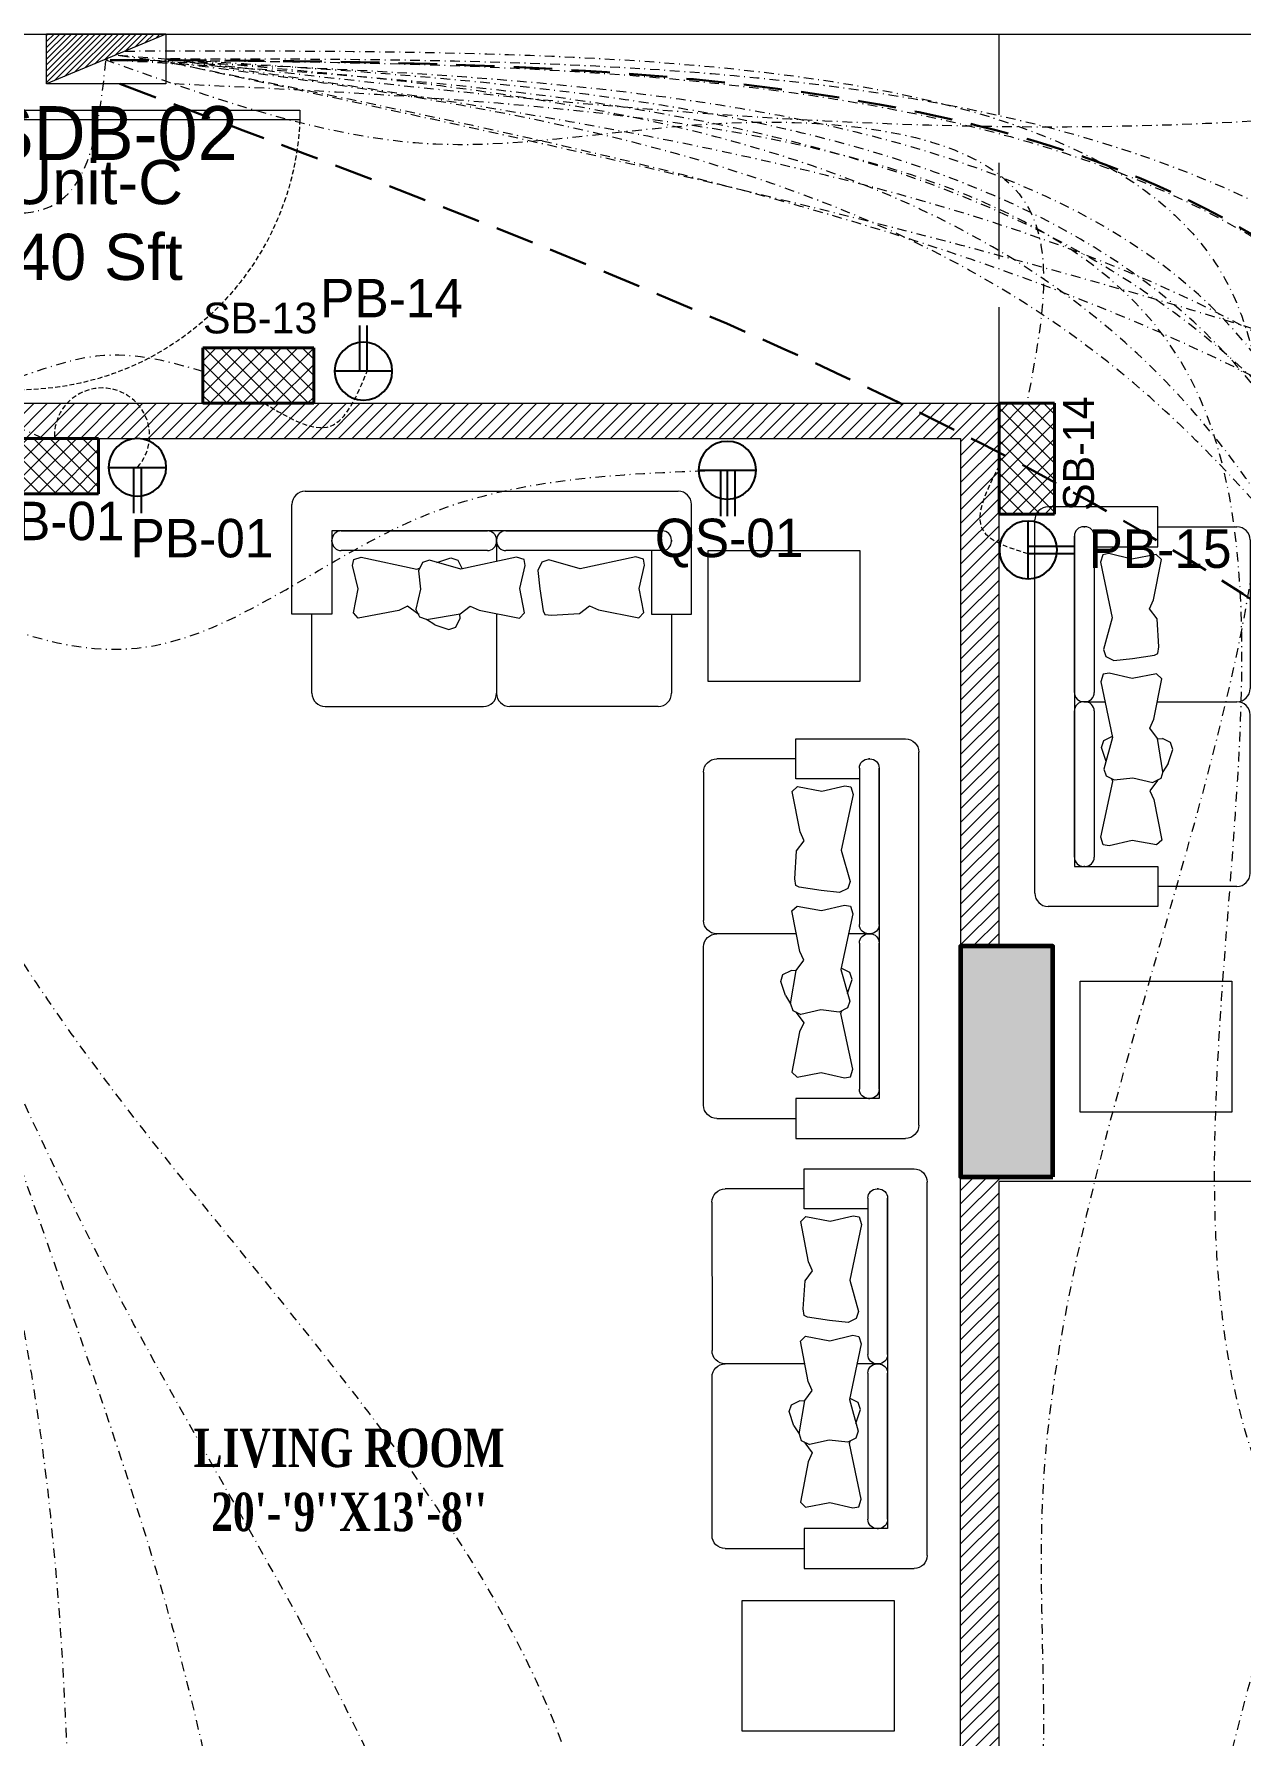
# Model space of a CAD drawing. Header units: inches. Extents: x 109699 to 44449955, y -10987 to 15824140.
# Drawn here: x 199051.9 to 199208.9, y -3985.1 to -3763.8 of the extents above; entities that cross this region are included whole.
import ezdxf

# ---------------------------------------------------------------- set-up
doc = ezdxf.new("R2010")
doc.units = ezdxf.units.IN
doc.header["$LTSCALE"] = 5
doc.header["$MEASUREMENT"] = 0
for name, pattern in [('DASHDOT', [1, 0.5, -0.25, 0, -0.25]), ('DASHED2', [0.375, 0.25, -0.125]), ('HIDDEN', [0.375, 0.25, -0.125])]:
    doc.linetypes.add(name, pattern=pattern)
doc.layers.get('0').update_dxf_attribs({"color": 123})
for name, color, linetype, lineweight in [('@NORMAL', 7, 'Continuous', 5), ('AC In', 244, 'DASHED2', 30), ('cloumn', 253, 'Continuous', 60), ('door', 8, 'Continuous', 9), ('E-Con-Point', 5, 'DASHED2', 13), ('E-PB-Socket-5A', 203, 'Continuous', 13), ('E-QS-Socket-15A', 1, 'Continuous', 9), ('E-SB-Switch-Board', 106, 'Continuous', 18), ('E-Sub-Distrubtion board', 3, 'Continuous', 13), ('ha', 252, 'Continuous', 5), ('SB', 1, 'DASHDOT', 20), ('STAIR', 8, 'Continuous', 13), ('WALL-1', 8, 'Continuous', 9), ('wll 01', 7, 'Continuous', 9)]:
    doc.layers.add(name, color=color, linetype=linetype, lineweight=lineweight)
doc.layers.add('FURNITUR', color=7, linetype='Continuous', lineweight=5, true_color=0xe8e8e8)
doc.layers.add('illustr-FURNITURE', color=34, linetype='Continuous')
doc.layers.add('T', color=8, linetype='Continuous')
doc.styles.get("Standard").update_dxf_attribs({"font": 'times.ttf'})
doc.styles.add('style2', font='ARIALN.TTF', dxfattribs={"width": 0.75, "height": 3})
doc.styles.add('TEXT-3', font='arial.ttf')
doc.linetypes.add('ZIGZAG', pattern='A,0.0001,-0.2,[131,ltypeshp.shx,S=0.2,R=0,X=-0.2,Y=0],-0.4,[131,ltypeshp.shx,S=0.2,R=180,X=0.2,Y=0],-0.2', length=0.8001)

# ---------------------------------------------------------------- blocks, each defined once
blk = doc.blocks.new('Door-40')
at = {"layer": 'door', "ltscale": 0.5}
for p, q in [((0, 40), (5, 40)), ((0, 40), (0, 37.75)), ((5, 40), (5, 38.24999999999636)), ((0, 37.75), (3.75, 37.75000000000364)), ((3.75, 38.24999999999636), (3.75, 37.75000000000364)), ((3.75, 38.24999999999636), (5, 38.24999999999636)), ((0, 0), (0, 2.25)), ((0, 2.25), (3.75, 2.249999999996362)), ((3.75, 1.750000000003638), (3.75, 2.249999999996362)), ((5.135000000002037, 2.913192669428099), (5.145000000004075, 2.913192669428099)), ((5.135000000002037, 1.885000000002037), (5.135000000002037, 2.913192669428099)), ((0, 0), (5, 0)), ((0, 0), (5, 0)), ((3.75, 1.750000000003638), (5, 1.750000000003638)), ((4.010000000002037, 1.760000000002037), (4.010000000002037, 1.75)), ((5.010000000002037, 1.760000000002037), (4.010000000002037, 1.760000000002037)), ((5, 1.750000000003638), (5.010400642058812, 1.750000000007276)), ((5, 0), (5, 1.750000000003638)), ((5.145000000004075, 1.895000000000437), (5.145000000004075, 1.884599357945262))]:
    blk.add_line(p, q, dxfattribs=at)
blk.add_lwpolyline([(41.625, 3.145000000000437), (5.145000000004075, 3.145000000000437), (5.145000000004075, 1.895000000000437), (41.625, 1.895000000000437)], close=True, dxfattribs=at)
blk.add_circle((5.135000000002037, 1.760000000002037), 0.1249999999999983, dxfattribs=at)
at = {"layer": 'door', "linetype": 'HIDDEN', "ltscale": 0.5}
blk.add_arc((5.156161382139544, 1.755015969829401), 36.49531813451388, 2.182731632980644, 90.24516611661387, dxfattribs=at)
blk = doc.blocks.new('coloumn-01')
at = {"layer": 'ha'}
h = blk.add_hatch(dxfattribs=at)
h.set_pattern_fill('AR-CONC', color=256, scale=0.5)
h.set_pattern_definition([(49.99999999999999, (0, 0), (3.586300913003767, -0.3137606749129755), [0.375, -4.125]), (355, (0, 0), (-0.693756668065, 3.760960668500059), [0.3, -3.3]), (100.45144446, (0.298858405, -0.02614672), (2.89254423363556, 3.447199954843147), [0.3187009599999999, -3.505710559999999]), (46.18420000000001, (0, 1), (5.336206653357862, -0.8275964039653827), [0.5625, -6.1875]), (96.63563549, (0.444683725, 0.931033465), (4.673309728371142, 4.870593003872752), [0.47805171, -5.258568799999999]), (351.1841639899999, (0, 1), (4.673309725273866, 4.870593001349951), [0.45, -4.950000005]), (21, (0.5, 0.75), (2.984535260592308, -2.013094453326694), [0.375, -4.125]), (326.0000000000001, (0.5, 0.75), (1.216576659607909, 3.625750225234265), [0.3, -3.3]), (71.45144474, (0.74871127, 0.58224213), (4.201111883649856, 1.612655764031769), [0.31870095, -3.50571056]), (37.50000000000001, (0, 0), (0.06079927658645334, 1.664469269156557), [0, -3.26, 0, -3.35, 0, -3.3125]), (7.499999999999999, (0, 0), (1.315347687210743, 1.972058559411801), [0, -1.91, 0, -3.185, 0, -1.2625]), (327.5, (-1.115, 0), (2.669112180862045, -0.1127743586718988), [0, -1.25, 0, -3.9, 0, -5.175]), (317.5, (-1.615, 0), (2.915930846711931, 0.5005249116615886), [0, -1.625, 0, -2.59, 0, -3.675])])
h.paths.add_polyline_path([(32128.44739975178, -2546319.049243456), (32092.44739975178, -2546319.049243456), (32092.44739975178, -2546331.049243456), (32128.44739975178, -2546331.049243456)])
h.paths.add_polyline_path([(32128.44739975189, -2546617.132962178), (32098.44739975189, -2546617.132962178), (32098.44739975189, -2546629.132962178), (32128.44739975189, -2546629.132962178)])
h.paths.add_polyline_path([(31978.51966727065, -2546605.132962178), (31966.51966727065, -2546605.132962178), (31966.51966727065, -2546635.132962178), (31978.51966727065, -2546635.132962178)])
h.paths.add_polyline_path([(31821.20333333506, -2546605.132962178), (31809.20333333506, -2546605.132962178), (31809.20333333506, -2546635.132962178), (31821.20333333506, -2546635.132962178)])
h.paths.add_polyline_path([(31689.20328743063, -2546611.133238418), (31677.20328743063, -2546611.133238418), (31677.20328743063, -2546635.133238418), (31689.20328743063, -2546635.133238418)])
h.paths.add_polyline_path([(31417.20347832461, -2546611.132962178), (31405.20347832461, -2546611.132962178), (31405.20347832461, -2546635.132962178), (31417.20347832461, -2546635.132962178)])
h.paths.add_polyline_path([(31435.20347912709, -2546415.348983645), (31405.20347912709, -2546415.348983645), (31405.20347912709, -2546427.348983645), (31435.20347912709, -2546427.348983645)])
h.paths.add_polyline_path([(31633.74647668525, -2546415.348983645), (31603.74647668525, -2546415.348983645), (31603.74647668525, -2546427.348983645), (31633.74647668525, -2546427.348983645)])
h.paths.add_polyline_path([(31821.20245073218, -2546319.049243455), (31809.20245073218, -2546319.049243455), (31809.20245073218, -2546349.049243455), (31821.20245073218, -2546349.049243455)])
h.paths.add_polyline_path([(31996.51966727068, -2546319.049243455), (31966.51966727068, -2546319.049243455), (31966.51966727068, -2546331.049243455), (31996.51966727068, -2546331.049243455)])
h.paths.add_polyline_path([(31581.74648750067, -2546291.049243452), (31541.74648750067, -2546291.049243452), (31541.74648750067, -2546301.049243452), (31581.74648750067, -2546301.049243452)])
h.paths.add_polyline_path([(31485.74647668505, -2546261.049243452), (31475.74647668505, -2546261.049243452), (31475.74647668505, -2546301.049243452), (31485.74647668505, -2546301.049243452)])
h.paths.add_polyline_path([(31581.74648750064, -2546206.049278549), (31521.74648750064, -2546206.049278549), (31521.74648750064, -2546216.049243455), (31581.74648750064, -2546216.049243455)])
h.paths.add_polyline_path([(31435.20347595899, -2546206.049243455), (31405.20347595899, -2546206.049243455), (31405.20347595899, -2546218.049243455), (31435.20347595899, -2546218.049243455)])
h.paths.add_polyline_path([(31435.20347912709, -2546094.049243455), (31405.20347912709, -2546094.049243455), (31405.20347912709, -2546106.049243455), (31435.20347912709, -2546106.049243455)])
h.paths.add_polyline_path([(31583.74647668522, -2546094.049243455), (31547.74647668522, -2546094.049243455), (31547.74647668522, -2546106.049243455), (31583.74647668522, -2546106.049243455)])
h.paths.add_polyline_path([(31775.41359277777, -2546094.049243455), (31763.41359277777, -2546094.049243455), (31763.41359277777, -2546124.049243455), (31775.41359277777, -2546124.049243455)])
h.paths.add_polyline_path([(32059.80123907101, -2546094.049243455), (32047.80123907101, -2546094.049243455), (32047.80123907101, -2546124.049243455), (32059.80123907101, -2546124.049243455)])
h.paths.add_polyline_path([(32058.06771510976, -2545913.633020405), (32028.06771510976, -2545913.633020405), (32028.06771510976, -2545925.633020405), (32058.06771510976, -2545925.633020405)])
h.paths.add_polyline_path([(32048.06771510973, -2545722.712815279), (32036.06771510973, -2545722.712815279), (32036.06771510973, -2545746.712815279), (32048.06771510973, -2545746.712815279)])
h.paths.add_polyline_path([(31799.41359277774, -2545913.633020405), (31763.41359277774, -2545913.633020405), (31763.41359277774, -2545925.633020405), (31799.41359277774, -2545925.633020405)])
h.paths.add_polyline_path([(31591.53986684192, -2545945.049243456), (31561.31223659915, -2545945.049243456), (31561.31223659915, -2545957.049243456), (31591.53986684192, -2545957.049243456)])
h.paths.add_polyline_path([(31435.20347912709, -2545945.049243456), (31405.20347912709, -2545945.049243456), (31405.20347912709, -2545957.049243456), (31435.20347912709, -2545957.049243456)])
h.paths.add_polyline_path([(31429.2035252499, -2545715.383477275), (31405.2035252499, -2545715.383477275), (31405.2035252499, -2545727.383477275), (31429.2035252499, -2545727.383477275)])
h.paths.add_polyline_path([(31605.53986684192, -2545715.383237123), (31581.53986684192, -2545715.383237123), (31581.53986684192, -2545727.383237123), (31605.53986684192, -2545727.383237123)])
h.paths.add_polyline_path([(31775.41359277774, -2545711.610186095), (31763.41359277774, -2545711.610186095), (31763.41359277774, -2545735.610186095), (31775.41359277774, -2545735.610186095)])
at = {"layer": 'cloumn', "elevation": -16.50604298470202}
blk.add_lwpolyline([(31821.20245073218, -2546349.049243455), (31821.20245073218, -2546319.049243455), (31809.20245073218, -2546319.049243455), (31809.20245073218, -2546349.049243455)], close=True, dxfattribs=at)
blk = doc.blocks.new('A$C677D3EAC')
at = {"layer": 'FURNITUR'}
for p, q in [((12.00479866045498, 51.95316647657546), (26.27257498371182, 51.95316647657546)), ((12.00479866045498, 46.7545977087857), (12.00479866045498, 51.95316647657546)), ((1.714798660454107, 49.35388209268422), (12.00479866045498, 49.35388209268422)), ((27.98757498370105, 50.23816647657532), (27.98757498370833, 1.714991515273141)), ((-0.0002013395424000919, 47.63888209268407), (-0.0002013395424000919, 27.05888209268414)), ((22.84257498371153, 46.7545977087857), (12.00479866045498, 46.7545977087857)), ((21.47057498371578, 46.7545977087857), (21.64207498370524, 46.7545977087857)), ((22.84257498370425, 3.799775899162796), (22.84257498370425, 46.7545977087857)), ((20.27007498366584, 26.54438209267664), (20.27007498370949, 45.55409770878578)), ((22.84257498371153, 45.55409770878578), (22.8425749836606, 26.54438209267664)), ((11.49008981315274, 43.32827631189775), (12.16517933704745, 43.96611358265636)), ((12.5027240989948, 38.07549475087126), (11.49008981315274, 43.32827631189775)), ((12.16517933704745, 43.96611358265636), (15.31559601729532, 43.36579608827378)), ((15.31559601729532, 43.36579608827378), (18.31599273014581, 44.07867291178536)), ((19.40363667030761, 42.95307747577226), (17.86593348672614, 35.7117434773545)), ((18.31599273014581, 44.07867291178536), (19.10359739428532, 43.92859380628033)), ((19.10359739428532, 43.92859380628033), (19.40363667030761, 42.95307747577226)), ((13.02779365549941, 36.91237953848213), (12.5027240989948, 38.07549475087126)), ((11.61261941229895, 35.30786455647831), (12.66275786653569, 35.83314249810883)), ((12.00544753944268, 35.43314440848462), (12.05266419680993, 35.5991841482255)), ((12.05266419680993, 35.5991841482255), (13.02779365549941, 36.91237953848213)), ((15.24777488336258, 35.24313066369177), (12.66275786653569, 35.83314249810883)), ((17.65718828754325, 35.51486969230791), (15.24777488336258, 35.24313066369177)), ((18.70732674178726, 34.98959175067739), (17.65718828754325, 35.51486969230791)), ((17.86593348672614, 35.7117434773545), (17.97569034616026, 35.37952664570821)), ((10.63983892452234, 33.38899892960671), (10.03458546302863, 31.55699145095787)), ((10.63983892452234, 33.38899892960671), (11.33031025100354, 34.46060119444883)), ((11.33031025100354, 34.46060119444883), (11.61261941229895, 35.30786455647831)), ((11.33031025100354, 34.46060119444883), (12.05985271719692, 30.10290950415674)), ((17.87312200711312, 29.99035017502774), (19.00736667657475, 34.08911497292229)), ((19.00736667657475, 34.08911497292229), (18.70732674178726, 34.98959175067739)), ((10.03458546302863, 31.55699145095787), (10.3346253978234, 30.65651467320276)), ((18.72337355450145, 33.1164066199799), (19.32862701599515, 31.28439914133105)), ((19.32862701599515, 31.28439914133105), (19.02858708120039, 30.38392236357595)), ((10.3346253978234, 30.65651467320276), (11.38476385206013, 30.13123673157224)), ((12.04650223874341, 30.18265437400623), (11.38476385206013, 30.13123673157224)), ((12.05985271719692, 30.10290950415674), (13.0349821758864, 28.78971411390012)), ((13.0349821758864, 28.78971411390012), (12.50991261938179, 27.62659890151099)), ((19.4108251906946, 22.74901617660998), (17.87312200711312, 29.99035017502774)), ((17.97844862696365, 29.85864442194543), (17.89591218490386, 29.87674181101283)), ((19.02858708120039, 30.38392236357595), (17.97844862696365, 29.85864442194543)), ((12.50991261938179, 27.62659890151099), (11.49727833353245, 22.3738173404854)), ((12.06984914469649, 25.34388209268036), (1.714798660454107, 25.34388209268491)), ((21.47057498365757, 25.34388209267672), (18.85980329597078, 25.34388209267763)), ((21.47057498373033, 25.34388209267672), (21.64207498372707, 25.34388209267672)), ((21.64207498366159, 25.34388209267672), (21.47057498366485, 25.34388209267672)), ((-0.0002013395424000919, 4.314275899168024), (-0.0002013395424000919, 23.62888209268476)), ((11.49727833353245, 22.3738173404854), (12.17236785743444, 21.73598006972588)), ((12.17236785743444, 21.73598006972588), (15.32278453768231, 22.33629756410846)), ((15.32278453768231, 22.33629756410846), (18.3231812505328, 21.62342074059688)), ((19.11078591466503, 21.77349984610191), (19.4108251906946, 22.74901617660998)), ((20.27007498370949, 3.79977589916416), (20.27007498372404, 24.1433820926768)), ((22.84257498372608, 24.1433820926768), (22.84257498370425, 3.79977589916416)), ((17.69910522842838, 19.98190143208012), (15.28969182424771, 19.71016240346398)), ((18.74924368267239, 19.4566234904496), (17.69910522842838, 19.98190143208012)), ((18.3231812505328, 21.62342074059688), (19.11078591466503, 21.77349984610191)), ((11.98386482938076, 19.06232831278612), (11.87135034790845, 18.19937131140705)), ((11.87135034790845, 18.19937131140705), (12.10176965808205, 14.56994124392895)), ((12.43392473156564, 19.28744697104412), (11.98386482938076, 19.06232831278612)), ((15.28969182424771, 19.71016240346398), (12.43392473156564, 19.28744697104412)), ((17.91503894799826, 14.45738191479995), (19.04928361745988, 18.5561467126945)), ((19.04928361745988, 18.5561467126945), (18.74924368267239, 19.4566234904496)), ((12.10176965808205, 14.56994124392895), (13.07689911677153, 13.25674585367233)), ((19.45274213157973, 7.216047916382195), (17.91503894799826, 14.45738191479995)), ((12.55182956026692, 12.0936306412832), (11.53919527441758, 6.840849080256703)), ((13.07689911677153, 13.25674585367233), (12.55182956026692, 12.0936306412832)), ((11.53919527441758, 6.840849080256703), (12.21428479831957, 6.203011809498093)), ((12.21428479831957, 6.203011809498093), (15.36470147856744, 6.803329303880673)), ((15.36470147856744, 6.803329303880673), (18.36509819141793, 6.090452480368185)), ((19.15270285555744, 6.240531585874123), (19.45274213157973, 7.216047916382195)), ((20.27007498370949, 5.198560283064126), (12.00479866045498, 5.198560283062761)), ((12.00479866045498, 5.198560283062761), (12.00479866045498, -8.484727004542947e-06)), ((18.36509819141793, 6.090452480368185), (19.15270285555744, 6.240531585874123)), ((12.00479866045498, 2.599275899167878), (1.714798660446831, 2.599275899171516)), ((21.64207498370524, 2.59927589916424), (21.47057498370123, 2.59927589916424)), ((21.47057498370123, 2.59927589916424), (21.64207498369797, 2.59927589916424)), ((12.00479866045498, -8.484727004542947e-06), (26.27257498371182, -8.484727004542947e-06))]:
    blk.add_line(p, q, dxfattribs=at)
for centre, radius, start, end in [((26.27257498370454, 50.23816647657532), 1.715, 0, 90), ((1.714798660454107, 47.63888209268407), 1.715, 90, 180), ((21.47057498371578, 45.55409770878532), 1.200500000000829, 90, 179.9999999999739), ((21.64207498371252, 45.55409770878578), 1.20049999999992, 0, 90), ((1.714798660454107, 27.05888209268414), 1.715, 180, 270), ((1.714798660454107, 23.62888209268476), 1.715, 90, 180), ((21.47057498366485, 26.5443820926771), 1.200500000000375, 180.0000000000261, 270), ((21.47057498373033, 24.14338209267726), 1.20049999999901, 90, 180.0000000000261), ((21.64207498366159, 26.54438209267664), 1.20049999999901, 270, 0), ((21.64207498372707, 24.14338209267726), 1.200499999999465, 359.999999999974, 90), ((1.714798660446831, 4.314275899171662), 1.715, 180, 270), ((21.47057498370123, 3.799775899163706), 1.200499999999465, 179.9999999999739, 270), ((21.64207498370524, 3.79977589916416), 1.20049999999992, 270, 0), ((26.27257498371182, 1.714991515273141), 1.715, 270, 0)]:
    blk.add_arc(centre, radius, start, end, dxfattribs=at)
blk = doc.blocks.new('A$C4DCB0E22')
h = blk.add_hatch()
h.set_pattern_fill('ANSI37', color=256, scale=15, angle=90.05046403147966, style=0)
h.set_pattern_definition([(135.0504640314797, (0, 0), (-1.324656962164393, -1.326992438783809), []), (225.0504640314796, (0, 0), (1.326992438783809, -1.324656962164393), [])])
h.paths.add_polyline_path([(0.0158499618895469, -4.176303718850249e-06), (-3.779117417224143e-06, 17.9999888419976), (8.999992730033242, 18.00791571250107), (9.015846471040199, 0.007922694199763214)])
at = {"lineweight": 40}
for p, q in [((-3.779117417224143e-06, 17.9999888419976), (8.999992730033242, 18.00791571250107)), ((0.0158499618895469, -4.176303718850249e-06), (-3.779117417224143e-06, 17.9999888419976)), ((9.015846471040199, 0.007922694199763214), (8.999992730033242, 18.00791571250107)), ((0.0158499618895469, -4.176303718850249e-06), (9.015846471040199, 0.007922694199763214))]:
    blk.add_line(p, q, dxfattribs=at)
blk = doc.blocks.new('A$C0EEE0DA8')
at = {"lineweight": 25}
for p, q in [((9.859886922386067, 11.01563311866266), (9.859886922386067, 3.514223118661903)), ((9.859886922386067, 7.754928118662065), (15.8195753665932, 7.754928118662065)), ((9.859886922386067, 6.774928118662501), (15.8195753665932, 6.774928118662501))]:
    blk.add_line(p, q, dxfattribs=at)
blk.add_circle((9.85988692238243, 7.264928118662283), 3.750704999999999, dxfattribs=at)
blk = doc.blocks.new('A$C7D2A24B3')
at = {"lineweight": 25}
for p, q in [((9.859886922386067, 11.01563311865903), (9.859886922386067, 3.514223118658265)), ((9.859886922386067, 8.143706464579736), (15.8195753665932, 8.143706464579736)), ((9.859886922386067, 7.268951136147734), (15.8195753665932, 7.268951136147734)), ((9.859886922386067, 6.288951136148171), (15.8195753665932, 6.288951136148171))]:
    blk.add_line(p, q, dxfattribs=at)
blk.add_circle((9.85988692238243, 7.264928118658645), 3.750704999999999, dxfattribs=at)
blk = doc.blocks.new('*X78')
at = {"color": 0}
for p, q in [((10768.9905911793, 16968.54929523236), (10779.18445247256, 16978.74315652561)), ((10770.75835813227, 16968.54929523236), (10782.22349351904, 16980.01443061913)), ((10772.52612508523, 16968.54929523236), (10785.26253456552, 16981.28570471264)), ((10774.2938920382, 16968.54929523236), (10788.301575612, 16982.55697880615)), ((10776.06165899117, 16968.54929523236), (10790.67375511737, 16983.16139135856)), ((10777.82942594413, 16968.54929523236), (10790.67375511737, 16981.39362440559)), ((10779.5971928971, 16968.54929523236), (10790.67375511737, 16979.62585745263)), ((10761.91952336744, 16968.54929523236), (10767.02828828663, 16973.65806015156)), ((10763.6872903204, 16968.54929523236), (10770.06732933311, 16974.92933424507)), ((10765.45505727337, 16968.54929523236), (10773.1063703796, 16976.20060833858)), ((10767.22282422634, 16968.54929523236), (10776.14541142608, 16977.4718824321)), ((10781.36495985007, 16968.54929523236), (10790.67375511737, 16977.85809049966)), ((10783.13272680303, 16968.54929523236), (10790.67375511737, 16976.09032354669)), ((10784.900493756, 16968.54929523236), (10790.67375511737, 16974.32255659372)), ((10754.84845555557, 16968.54929523236), (10754.87212410071, 16968.5729637775)), ((10756.61622250854, 16968.54929523236), (10757.91116514719, 16969.84423787101)), ((10758.3839894615, 16968.54929523236), (10760.95020619367, 16971.11551196453)), ((10760.15175641447, 16968.54929523236), (10763.98924724015, 16972.38678605804)), ((10786.66826070897, 16968.54929523236), (10790.67375511737, 16972.55478964076)), ((10788.43602766193, 16968.54929523236), (10790.67375511737, 16970.78702268779)), ((10790.2037946149, 16968.54929523236), (10790.67375511737, 16969.01925573483))]:
    blk.add_line(p, q, dxfattribs=at)
blk = doc.blocks.new('SDB')
for p, q in [((-1.818989403545856e-12, -7.500000000003638), (17.92910589847634, 0)), ((-1.818989403545856e-12, -7.500000000003638), (0, 0)), ((0, 0), (17.92910589847634, 0)), ((17.92910589847634, 0), (17.92910589847634, -7.500000000003638)), ((-1.818989403545856e-12, -7.500000000003638), (17.92910589847634, -7.500000000003638))]:
    blk.add_line(p, q)
at = {"xscale": 0.5, "yscale": 0.5, "zscale": 0.5}
blk.add_blockref('*X78', (-5377.407771660207, -8491.774647616183), dxfattribs=at)

msp = doc.modelspace()

# ---------------------------------------------------------------- hatches: boundary and pattern name
at = {"layer": '@NORMAL'}
h = msp.add_hatch(dxfattribs=at)
h.set_pattern_fill('ANSI31', scale=10, angle=-7.63333123551244e-14, style=0)
h.set_pattern_definition([(44.99999999999989, (144936.2299962564, 2531124.419644955), (-0.8838834764831833, 0.8838834764831855), [])])
h.paths.add_polyline_path([(199293.7354275767, -4028.007753115175), (199177.418686874, -4028.007518244003), (199177.418686874, -3912.423741294098), (199172.4182237895, -3912.423741294098), (199172.4182237895, -4168.507460016319), (199177.4190451852, -4168.507460016319), (199177.4190451852, -4033.007518244003), (199293.7354275767, -4033.007753115175)])
at = {"layer": 'ha'}
h = msp.add_hatch(dxfattribs=at)
h.set_pattern_fill('ANSI31', scale=10, angle=-7.63333123551244e-14, style=0)
h.set_pattern_definition([(44.99999999999984, (181693.0688709047, 2542407.827854916), (-0.8838834764831834, 0.8838834764831853), [])])
h.paths.add_polyline_path([(199007.9622497425, -3816.423076506266), (199002.9622497425, -3816.423076506266), (199002.9622497425, -3819.42374129177), (199007.9622497425, -3819.423741291304)])
h.paths.add_polyline_path([(199172.418147279, -3811.840810420019), (199002.9622497425, -3811.840810419553), (199002.9622497425, -3816.423076506266), (199172.418147279, -3816.423076506731)])
h.paths.add_polyline_path([(199177.418135593, -3811.840810420019), (199172.418147279, -3811.840810420485), (199172.418147279, -3816.423076506731), (199172.418147279, -3882.42374129503), (199177.4183155977, -3882.42374129503)])

# ---------------------------------------------------------------- linework, layer by layer
at = {"layer": '@NORMAL'}
for p, q in [((199049.8451849838, -3763.839964344659, 1.357551479428487), (199298.6790556145, -3763.839964344659, 1.357551479428487)), ((199134.628525118, -3763.839964344659, 1.051141503837332), (199139.628525118, -3763.839964344659, 1.051141503837332))]:
    msp.add_line(p, q, dxfattribs=at)
at = {"layer": '@NORMAL', "linetype": 'ZIGZAG', "ltscale": 20}
msp.add_line((199298.6790556146, -3913.007518243538, 0.2632158499593018), (199177.4183935943, -3913.007518244003, 0.2632158499591029), dxfattribs=at)
at = {"layer": 'AC In', "ltscale": 4}
for points in [[(199061.8283643957, -3767.217604157297, 1.34720101745143), (199224.8957880062, -3800.853481064452), (199322.848807477, -4023.805578286749), (199477.7213034955, -4081.58984375, 0.2632158499592581), (199492.9489199709, -4085.077353768883, 0.2636725316083707), (199501.5338034955, -4085.418729287976, -0.02144757909902495), (199505.0339687051, -4076.773437500001, -0.02144757909902495)], [(199063.0611472455, -3770.321839887185, 1.357551479428487), (199273.0708993746, -3899.963498570354, -0.2041998163280778), (199308.5885403508, -4082.977774671268), (199305.1648249334, -4151.370413504588), (199297.2417709086, -4183.461143316799, 0.1632158499592506), (199297.4634909955, -4196.3828125, 0.1632158499592506), (199275.663607372, -4189.007518243809, 0.1632158499592506)]]:
    msp.add_spline(points, degree=3, dxfattribs=at)
at = {"layer": 'E-Con-Point', "ltscale": 0.5}
msp.add_arc((199060.7547656736, -3816.042582749636, 0.4212472886197685), 6.187085254164842, 318.1009983785174, 183.5325235792794, dxfattribs=at)
for points in [[(199081.85167778, -3811.840325578806, 0.9674905318219587), (199090.4569409201, -3814.81565782988), (199095.2461629788, -3807.669747690511, 0.4364655181209459)], [(199177.4254848796, -3819.979585041446, 0.2853377421193635), (199175.2689453598, -3828.255698673525), (199181.2025487639, -3831.389105347927, 0.4364655181222418)]]:
    msp.add_spline(points, degree=3, dxfattribs=at)
at = {"layer": 'FURNITUR'}
for points, elevation in [([(199139.5723497491, -3830.997005295036), (199159.3174233302, -3830.997005295036), (199159.3174233302, -3847.994023644393), (199139.5723497491, -3847.994023644393)], 0.0857903163960998), ([(199187.9461116923, -3886.985430627157), (199207.6911852734, -3886.985430627157), (199207.6911852734, -3903.982448976514), (199187.9461116923, -3903.982448976514)], -0.02144757909902495), ([(199144.0196150399, -3967.475443142494), (199163.764688621, -3967.475443142494), (199163.764688621, -3984.47246149185), (199144.0196150399, -3984.47246149185)], 0.0857903163960998)]:
    msp.add_lwpolyline(points, close=True, dxfattribs=dict(at, elevation=elevation))
at = {"layer": 'SB', "ltscale": 0.5}
msp.add_arc((199035.372448013, -3853.217579588145, 0.4141384589004397), 40.85058093070754, 64.26945021546706, 115.6144444931792, dxfattribs=at)
for points in [[(199063.7622753414, -3766.04758957015, 1.357551479428487), (199207.1639159294, -3796.376116492949), (199183.1820735649, -3951.807102787094, 0.3027638445431313), (199182.65234375, -3996.73828125, 0.3027638445431313), (199183.8628447384, -4019.336901414933, 0.2540770740043872), (199187.9976752689, -4024.256813244003, 0.1632158499592506), (199195.6306045364, -4024.256813244189, 0.1632158499592506)], [(199069.0397082016, -3767.080902115922, 1.357551479428487), (199213.2671279702, -3774.946947277978), (199287.5165279836, -3767.590669390619, 1.357551479428487), (199403.7600829059, -3770.570513525387, 1.357551479428487)], [(199073.8800523961, -3807.69915569155, 0.9690121314997668), (199059.0066965727, -3805.871313779164), (199038.2022895056, -3808.682153262255, 0.9719249963973411), (199038.6131210534, -3789.3780741314), (199053.5049504073, -3786.479167085952, -0.6602858289636688), (199061.2920926668, -3767.080902115922, 1.357551479428487)], [(199061.1357838971, -3767.146288297423, 1.357551479428487), (199102.752217875, -3778.041085484583), (199150.8017702536, -3775.336401755565), (199180.9966175353, -3786.019615795158, 0.2853377421193635), (199181.0193561692, -3811.83656658248, 0.2853377421193635)], [(199502.9847353279, -4166.867919371018, -0.02144757909902495), (199411.1099895647, -4070.37084475112), (199248.4176687225, -3990.469826841244, -0.2286854745941795), (199212.8986875293, -3808.614921242366), (199061.2793413973, -3767.197737286692, 1.351851322454579)], [(199061.8283643957, -3767.217604157297, 1.34720101745143), (199224.8957880062, -3800.853481064452), (199322.848807477, -4023.805578286749), (199503.7208994251, -4085.904638240414, 0.2632158499592581)], [(199317.1436734223, -3891.174446294378, 0.461796355818155), (199277.8959840446, -3885.972559749574, 0.461796355818155), (199216.8391214119, -3815.26864390272, -0.04558136720845755), (199061.8283643957, -3767.217604157297, 1.347201017451286)], [(199394.7240896511, -3983.209599387028, 0.1632158499592506), (199381.2388911702, -3927.034268555788), (199382.6346011907, -3903.701231471827, 0.1632158499592506), (199335.6227524602, -3907.841139857486), (199194.9462119756, -3809.238356223705, -0.04026317985090747), (199062.4490296193, -3766.596938933787, 1.357551479428487)], [(199181.1693069509, -4143.047912558772, 0.06102640864050869), (199208.6874982556, -3983.263684733469), (199222.7353947915, -3846.623658939826, -0.1345798018996256), (199196.9657625946, -3806.878908081697), (199062.4490296193, -3766.596938933787, 1.357551479428487)], [(199286.3275460013, -4186.028721980703), (199296.8830716679, -4080.199645221452), (199286.8987986397, -4035.807453057179), (199246.8285936365, -3904.515970208176), (199207.0493060085, -3805.54955321657), (199069.0397082016, -3767.080902115922, 1.357551479428487)], [(199385.1509669464, -4185.08309300102), (199383.4874387893, -4143.988357867405), (199371.3786203378, -4108.43851264269), (199385.9438520516, -4040.216177589971, 0.291434139944613), (199320.3175315037, -3991.310222487253), (199250.9162921584, -3839.400688226473, -0.06870740550734084), (199069.0397082016, -3767.080902115922, 1.357551479428487)], [(199375.2417709086, -4183.47382998071, 0.1914343817397253), (199380.7017722455, -4092.49609375), (199325.5220847455, -4009.84765625), (199275.7134909955, -3870.19921875), (199241.4595847455, -3807.83984375), (199069.0397082016, -3767.080902115922, 1.357551479428392)], [(199310.8902022598, -3837.785699332992, 0.5581817325667089), (199206.5284242231, -3800.952444054645), (199069.0397082016, -3767.437635326742, 1.282405094839117)], [(199395.156510585, -4011.647152778488, 0.2705635428401436), (199344.796875, -3996.5), (199278.296875, -3870.5), (199069.0397082016, -3767.480997899251, 1.28611528089845)], [(199286.1971113039, -4020.812070989653, 0.1632158499592506), (199210.4109913712, -3948.529196216627), (199202.2172238902, -3808.447460422856), (199069.704214173, -3770.300233890004, 1.357551479428487)], [(199015.5989101655, -3820.829093473531, 0.513718811299759), (199056.7203862339, -3893.752874665548), (199123.4286750474, -3995.036448994102), (199125.2750022263, -4066.007983308697)], [(199015.9685536824, -3821.318741290817, 0.5092228771764751), (199067.6673361295, -3843.314224729056), (199102.0641537077, -3826.687402168569), (199141.1930152453, -3820.543425478338)], [(199056.1256704546, -4164.77542574561, 0.1867579984297478), (199073.9346657251, -4111.339391055084), (199073.7299443198, -3986.00485454276), (199037.0004530818, -3869.40983190206), (199026.1293259142, -3819.665008564754, 0.513718811299759)], [(199056.1694487078, -4050.293176179993, 0.2155567143425701), (199050.3214043714, -3930.781796839165), (199014.5763451549, -3822.905946336016, 0.4961101818120495)], [(199058.3874481898, -4215.407511863224, 0.1291616751103759), (199087.5351117948, -4170.861350458264), (199104.8495151782, -4010.901628347117), (199064.8691928855, -3931.500303734912), (199018.3900480905, -3823.060974076609, 0.4783508697749518)]]:
    msp.add_spline(points, degree=3, dxfattribs=at)
at = {"layer": 'STAIR', "linetype": 'DASHED2', "ltscale": 10}
msp.add_line((199177.4183155977, -3811.839738248409, 0.2853377421193635), (199177.4183155977, -3763.839964344659, 1.35755147942848), dxfattribs=at)
at = {"layer": 'WALL-1'}
for p, q in [((199002.9614465802, -3811.840810420019, 1.021719878405676), (199177.4181355903, -3811.83973824934, 0.7754495905603598)), ((199177.4183155977, -3882.423741294098, 0.4923152777430531), (199177.4181355903, -3811.83973824934, 0.6086840759812091)), ((199007.9614465802, -3816.424087218968, 0.5174916322853917), (199172.418147279, -3816.423076506266, 0.2853377421193635)), ((199172.418147279, -3816.423076506266, 0.3853377421193649), (199172.418147279, -3882.423741294098, 0.4617963558181089)), ((199172.4189707601, -4168.507460016319, 0.1150494877639321), (199172.418147279, -3912.423741294098, 0.3617963558181089)), ((199177.418686874, -4028.007518244003, 0.2522975905076983), (199177.4183935942, -3913.007518244003, 0.4418931251915763))]:
    msp.add_line(p, q, dxfattribs=at)
at = {"layer": 'WALL-1', "elevation": 1.257551479397208}
msp.add_lwpolyline([(199044.8457245477, -3755.847763503929), (199044.8453709666, -3771.84035897118), (199049.8453402376, -3771.84035897118), (199049.8453402376, -3763.839732098886), (199298.6790556145, -3763.839964345125), (199298.6790556145, -3841.423217861475), (199303.6784077058, -3841.423217861475), (199303.6790556146, -3763.839964345125), (199435.189906683, -3763.839964344659), (199435.189906683, -3775.131852819612), (199440.189906683, -3775.131852819612), (199440.189906683, -3768.839733288418), (199475.189906683, -3768.8401954009)], dxfattribs=at)

# ---------------------------------------------------------------- block references
at = {"layer": '@NORMAL'}
msp.add_blockref('coloumn-01', (167363.2157730598, 2542436.625502162, 16.96783934052013), dxfattribs=at)
at = {"layer": 'door', "xscale": -1, "rotation": 180}
msp.add_blockref('Door-40', (199044.8453709669, -3771.84035897118, 0.9180251364327816), dxfattribs=at)
at = {"layer": 'E-PB-Socket-5A', "xscale": -1}
for p, rotation in [((199087.4912348602, -3817.529634612897, 0.4364655181222418), 270), ((199072.6248847828, -3810.314552538668, 0.4364655181222418), 90), ((199171.3426618415, -3823.634177229265, 0.4364655181222418), 180)]:
    msp.add_blockref('A$C0EEE0DA8', p, dxfattribs=dict(at, rotation=rotation))
at = {"layer": 'E-QS-Socket-15A', "xscale": -1, "rotation": 89.99999730209817}
msp.add_blockref('A$C7D2A24B3', (199149.3367221742, -3810.683538939416), dxfattribs=at)
at = {"layer": 'E-SB-Switch-Board', "xscale": 0.8002315484918654, "yscale": 0.8002315484918654, "zscale": 0.8002315484918654}
for p, rotation in [((199088.2878589598, -3811.840580949784, 0.9690121315043108), 89.99999999999999), ((199060.3157187851, -3823.625932144137, 0.4639286351000994), 90)]:
    msp.add_blockref('A$C4DCB0E22', p, dxfattribs=dict(at, rotation=rotation))
msp.add_blockref('A$C4DCB0E22', (199177.4183186219, -3826.243897192277, 0.2853377421193635), dxfattribs=at)
at = {"layer": 'E-Sub-Distrubtion board', "xscale": 0.86425007233629, "yscale": 0.86425007233629, "zscale": 0.86425007233629, "rotation": 180}
msp.add_blockref('SDB', (199069.0397082016, -3770.321839887185, 1.357551479428487), dxfattribs=at)
at = {"layer": 'FURNITUR', "rotation": 89.9998409479728}
msp.add_blockref('A$C677D3EAC', (199137.4149241288, -3851.265583158964, 0.0857903163960998), dxfattribs=at)
at = {"layer": 'FURNITUR', "xscale": -1, "rotation": 180.0003181040544}
for p in [(199138.9816323532, -3855.466331490343, 0.0857903163960998), (199140.0838043579, -3911.37841079899, 0.0857903163960998)]:
    msp.add_blockref('A$C677D3EAC', p, dxfattribs=at)
at = {"layer": 'illustr-FURNITURE', "color": 2, "rotation": 179.9998409479727}
msp.add_blockref('A$C677D3EAC', (199210.0613067296, -3825.299477534862, 0.5014461804860844), dxfattribs=at)

# ---------------------------------------------------------------- texts
at = {"layer": 'E-PB-Socket-5A', "char_height": 5, "width": 24.08470202641911, "attachment_point": 7}
for s, insert in [('{\\fCentury Gothic|b0|i0|c0|p34;PB-14}', (199089.1176208848, -3800.669118211492, 0.4364655181222418)), ('{\\fCentury Gothic|b0|i0|c0|p34;PB-01}', (199064.4674106174, -3831.946083902127, 0.4364655181222418)), ('{\\fCentury Gothic|b0|i0|c0|p34;PB-15}', (199189.0628145443, -3833.319521889513, 0.4364655181222418))]:
    msp.add_mtext(s, dxfattribs=dict(at, insert=insert))
at = {"layer": 'E-QS-Socket-15A', "color": 1, "insert": (199132.6487720957, -3833.215488209902), "char_height": 5, "width": 24.08470202641911, "attachment_point": 7}
msp.add_mtext('{\\fCentury Gothic|b0|i0|c0|p34;\\C256;QS-01}', dxfattribs=at)
at = {"layer": 'E-SB-Switch-Board', "width": 24.08470202641911, "attachment_point": 1}
for s, insert, char_height in [('{\\fCentury Gothic|b0|i0|c0|p34;SB-13}', (199073.8954075025, -3798.761780012012, 0.5296904334774766), 4), ('{\\fCentury Gothic|b0|i0|c0|p34;SB-01}', (199045.1126721796, -3824.642204082429), 5)]:
    msp.add_mtext(s, dxfattribs=dict(at, insert=insert, char_height=char_height))
at = {"layer": 'E-SB-Switch-Board', "insert": (199185.7482570052, -3825.826360609429, -0.1539839559074707), "char_height": 4, "width": 24.08470202641911, "attachment_point": 1, "rotation": 89.99999999999999}
msp.add_mtext('{\\fCentury Gothic|b0|i0|c0|p34;SB-14}', dxfattribs=at)
at = {"layer": 'E-Sub-Distrubtion board', "insert": (199045.6195121466, -3773.214296390004, 1.357551479428487), "char_height": 7, "width": 24.08470202641911, "attachment_point": 1}
msp.add_mtext('{\\fCentury Gothic|b0|i0|c0|p34;SDB-02}', dxfattribs=at)
at = {"layer": 'T', "lineweight": 35, "insert": (199092.8742250844, -3958.547013667294, -17.21073449871824), "char_height": 5, "width": 44.92537410357909, "attachment_point": 8, "style": 'style2'}
msp.add_mtext("{\\fRomantic|b1|i0|c2|p2;LIVING ROOM 20'-'9''X13'-8''}", dxfattribs=at)
at = {"layer": 'wll 01', "lineweight": 30, "insert": (199071.2704129397, -3795.895293666077, 0.0857903163960998), "char_height": 4.8, "width": 80.40303804183776, "attachment_point": 9, "style": 'TEXT-3'}
msp.add_mtext('{\\H1.2x;\\C251;\\c6710371;\\PUnit-C\\H1.042x;\\P1140 Sft}', dxfattribs=at)

doc.saveas('drawing.dxf')
